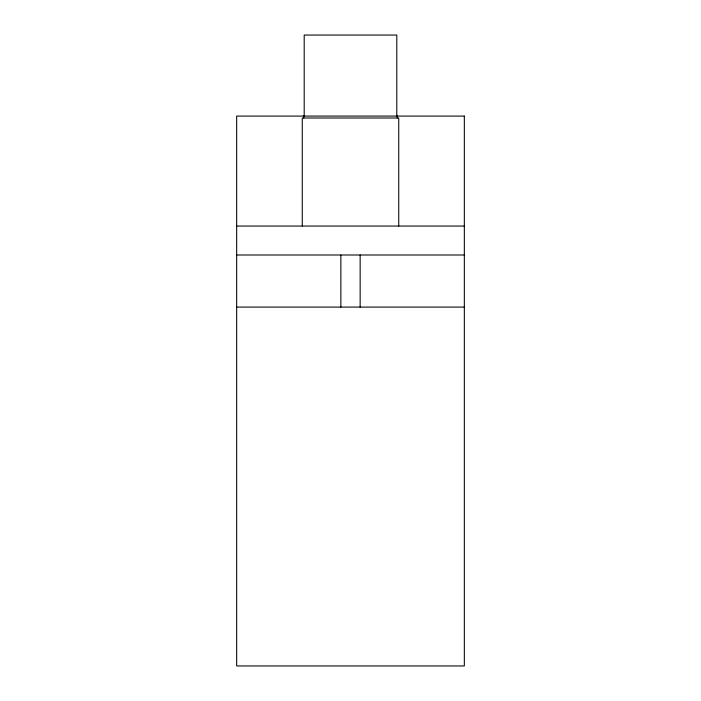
<?xml version="1.0" encoding="UTF-8"?>
<svg xmlns="http://www.w3.org/2000/svg" width="701" height="701" viewBox="0 0 701 701"><rect width="100%" height="100%" fill="white"/><g stroke="black" fill="none" stroke-linecap="round" stroke-linejoin="round"><path stroke-width="1.05" d="M236.666 226.055L464.334 226.055M236.666 254.998L464.334 254.998M236.666 307.091L464.334 307.091M398.738 226.055L398.738 118.013L302.262 118.013L302.262 226.055M397.283 116.086L397.283 118.013M396.801 116.086L396.801 35.05L304.199 35.05L304.199 116.086M360.148 254.998L360.148 307.091M340.852 254.998L340.852 307.091M303.717 116.086L303.717 118.013M464.334 116.086L236.666 116.086L236.666 665.95L464.334 665.95L464.334 116.086"/></g></svg>
